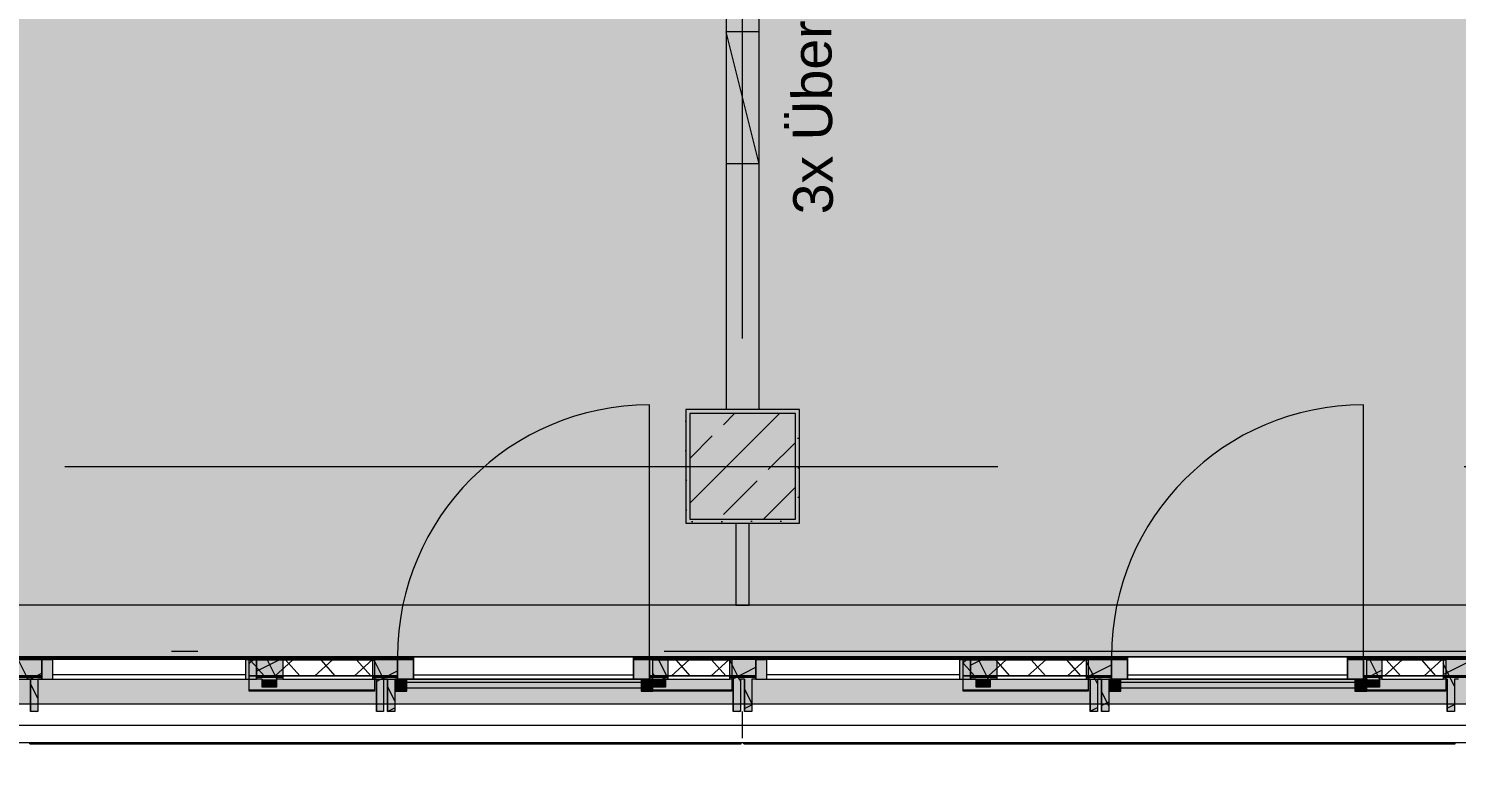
# Model space of a CAD drawing. Header units: metres. Extents: x 101 to 346, y 66 to 213.
# Drawn here: x 135.46 to 140.86, y 84.45 to 87.28 of the extents above; entities that cross this region are included whole.
import ezdxf

# ---------------------------------------------------------------- set-up
doc = ezdxf.new("R2010")
doc.units = ezdxf.units.M
doc.header["$MEASUREMENT"] = 0
for name, pattern in [('Strichlinie_ eng', [0.0023, 0.0015, -0.0008]), ('Strichpunktlinie', [0.006703, 0.003528, -0.001764, 0, -0.001411]), ('Wipeout_Contour', [1, 0, -1])]:
    doc.linetypes.add(name, pattern=pattern)
for name, color, linetype in [('00  Raster', 7, 'Continuous'), ('10  Fassade', 7, 'Continuous'), ('10  Fassade_Deckschraffur', 7, 'Continuous'), ('10  Fassade_Schnittschraffur', 7, 'Continuous'), ('10  Stützen', 7, 'Continuous'), ('10  Stützen_Schnittschraffur', 7, 'Continuous'), ('10  Wand Massiv_Deckschraffur', 7, 'Continuous'), ('10  Wand Massiv_Fenster', 7, 'Continuous'), ('20  Absturzsicherung', 7, 'Continuous'), ('20 Wand Leichtbau MIETERAUSBAU_Fenster', 7, 'Continuous'), ('Neubau_20  Boden Aufbauten', 7, 'Continuous'), ('Neubau_20  Boden Aufbauten_Deckschraffur', 7, 'Continuous'), ('Neubau_20  Wand Leichtbau', 7, 'Continuous'), ('Neubau_20  Wand Leichtbau_Schnittschraffur', 7, 'Continuous'), ('Neubau_20 Wand Leichtbau MIETERAUSBAU', 7, 'Continuous'), ('Neubau_20 Wand Leichtbau MIETERAUSBAU_Fenster', 7, 'Continuous'), ('Neubau_20 Wand Leichtbau MIETERAUSBAU_Schnittschraffur', 7, 'Continuous')]:
    doc.layers.add(name, color=color, linetype=linetype)
doc.styles.add('ERSTELLTER_STIL_1', font='')
doc.styles.get('ERSTELLTER_STIL_1').set_extended_font_data('Arial')
pattern_1 = [(41.86749, (13.479, 22.35165), (-0.06674101, 0.074469036), []), (131.86749, (13.479, 22.35165), (0.074469036, 0.06674101), [])]
pattern_2 = [(26.86749, (13.479, 22.35165), (-0.05423143, 0.10704649), []), (116.86749, (13.479, 22.35165), (0.10704649, 0.05423143), [])]

msp = doc.modelspace()

# ---------------------------------------------------------------- hatches: boundary and pattern name
at = {"layer": '10  Stützen_Schnittschraffur', "linetype": 'Continuous', "lineweight": 0, "true_color": 0xffffff}
h = msp.add_hatch(color=7, dxfattribs=at)
h.paths.add_polyline_path([(137.9404, 85.8419), (137.9404, 85.4119), (138.3704, 85.4119), (138.3704, 85.8419), (138.2179, 85.8419), (138.0929, 85.8419)])
h.paths.add_polyline_path([(137.9554, 85.4269), (137.9554, 85.8269), (138.3554, 85.8269), (138.3554, 85.4269)], flags=0)
at = {"layer": '10  Stützen_Schnittschraffur', "linetype": 'Continuous', "lineweight": 13, "true_color": 0x000100}
h = msp.add_hatch(dxfattribs=at)
h.set_pattern_fill('Gips_0008', color=98, style=0, pattern_type=2)
h.set_pattern_definition([(26.86749, (13.479, 22.351647), (-0.022596431, 0.044602705), [0, -0.05])])
h.paths.add_polyline_path([(137.9404, 85.8419), (137.9404, 85.4119), (138.3704, 85.4119), (138.3704, 85.8419), (138.2179, 85.8419), (138.0929, 85.8419)])
h.paths.add_polyline_path([(137.9554, 85.4269), (137.9554, 85.8269), (138.3554, 85.8269), (138.3554, 85.4269)], flags=0)
at = {"layer": '10  Stützen_Schnittschraffur', "linetype": 'Continuous', "lineweight": 0, "true_color": 0xffffff}
msp.add_hatch(color=7, dxfattribs=at).paths.add_polyline_path([(137.9554, 85.4269), (138.3554, 85.4269), (138.3554, 85.8269), (137.9554, 85.8269)])
at = {"layer": '10  Stützen_Schnittschraffur', "linetype": 'Continuous', "lineweight": 13, "true_color": 0x000100}
h = msp.add_hatch(dxfattribs=at)
h.set_pattern_fill('Beton__Stahlbeton_0008', color=98, style=0, pattern_type=2)
h.set_pattern_definition([(225, (137.95537, 85.8269), (-0.16971, 0.16971), []), (225, (137.87052, 85.91174), (-0.169706, 0.169706), [0.18, -0.06])])
h.paths.add_polyline_path([(137.9554, 85.4269), (138.3554, 85.4269), (138.3554, 85.8269), (137.9554, 85.8269)])
at = {"layer": 'Neubau_20  Boden Aufbauten_Deckschraffur', "linetype": 'Continuous', "lineweight": 18, "true_color": 0xada092}
msp.add_hatch(color=253, dxfattribs=at).paths.add_polyline_path([(121.9704, 90.8919), (121.9704, 90.7919), (128.1054, 90.7919), (128.1054, 90.7669), (131.3429, 90.7669), (131.3429, 90.7919), (131.4679, 90.7919), (131.4679, 85.4119), (131.4304, 85.4119), (131.4304, 85.1018), (131.4679, 85.1018), (131.5641, 85.1018), (148.1904, 85.1018), (148.1904, 87.6069), (147.5904, 87.6069), (147.5904, 90.8769), (154.2379, 90.8769), (154.2379, 90.8919)])
at = {"layer": 'Neubau_20  Boden Aufbauten_Deckschraffur', "linetype": 'Continuous', "lineweight": 18}
h = msp.add_hatch(dxfattribs=at)
h.set_pattern_fill('Mörtel_0008', color=8, style=0, pattern_type=2)
h.set_pattern_definition([(26.86749, (13.58792, 22.68427), (-0.07117876, 0.14049852), [0, -0.105, 0, -0.1575]), (91.86749, (13.92054, 22.57534), (0.15741635, 0.00513262), [0, -0.077, 0, -0.133])])
h.paths.add_polyline_path([(121.9704, 90.8919), (121.9704, 90.7919), (128.1054, 90.7919), (128.1054, 90.7669), (131.3429, 90.7669), (131.3429, 90.7919), (131.4679, 90.7919), (131.4679, 85.4119), (131.4304, 85.4119), (131.4304, 85.1018), (131.4679, 85.1018), (131.5641, 85.1018), (148.1904, 85.1018), (148.1904, 87.6069), (147.5904, 87.6069), (147.5904, 90.8769), (154.2379, 90.8769), (154.2379, 90.8919)])
at = {"layer": 'Neubau_20 Wand Leichtbau MIETERAUSBAU_Schnittschraffur', "linetype": 'Continuous', "lineweight": 18}
msp.add_hatch(color=9, dxfattribs=at).paths.add_polyline_path([(138.0929, 90.7669), (138.0929, 85.8419), (138.2179, 85.8419), (138.2179, 90.7669)])

# ---------------------------------------------------------------- linework, layer by layer
at = {"layer": '00  Raster', "color": 7, "linetype": 'Strichpunktlinie', "lineweight": 13, "ltscale": 1000}
msp.add_line((101.5775, 85.6269), (159.1776, 85.6269), dxfattribs=at)
at = {"layer": '10  Stützen', "color": 7, "linetype": 'Continuous', "lineweight": 13, "ltscale": 1000, "flags": 128}
msp.add_lwpolyline([(138.0929, 85.8419), (137.9404, 85.8419), (137.9404, 85.4119), (138.3704, 85.4119), (138.3704, 85.8419), (138.2179, 85.8419)], dxfattribs=at)
msp.add_lwpolyline([(137.9554, 85.4269), (138.3554, 85.4269), (138.3554, 85.8269), (137.9554, 85.8269)], close=True, dxfattribs=at)
at = {"layer": 'Neubau_20  Boden Aufbauten', "color": 7, "linetype": 'Continuous', "lineweight": 13, "ltscale": 1000, "flags": 128}
msp.add_lwpolyline([(121.9704, 90.8919), (121.9704, 90.7919), (128.1054, 90.7919), (128.1054, 90.7669), (131.3429, 90.7669), (131.3429, 90.7919), (131.4679, 90.7919), (131.4679, 85.4119), (131.4304, 85.4119), (131.4304, 85.1018), (131.4679, 85.1018), (131.5641, 85.1018), (148.1904, 85.1018), (148.1904, 87.6069), (147.5904, 87.6069), (147.5904, 90.8769), (154.2379, 90.8769), (154.2379, 90.8919)], dxfattribs=at)
at = {"layer": 'Neubau_20 Wand Leichtbau MIETERAUSBAU', "color": 7, "linetype": 'Continuous', "lineweight": 18, "ltscale": 1000, "flags": 128}
for points in [[(138.2179, 85.8419), (138.2179, 90.8919)], [(138.0929, 90.7669), (138.0929, 85.8419)]]:
    msp.add_lwpolyline(points, dxfattribs=at)
at = {"layer": 'Neubau_20 Wand Leichtbau MIETERAUSBAU', "color": 7, "linetype": 'Continuous', "lineweight": 13, "ltscale": 1000, "flags": 128}
msp.add_lwpolyline([(138.2179, 85.8419), (138.0929, 85.8419)], dxfattribs=at)
at = {"layer": 'Neubau_20 Wand Leichtbau MIETERAUSBAU_Fenster', "color": 7, "linetype": 'Continuous', "lineweight": 13, "ltscale": 1000}
for p, q in [((138.2179, 86.7713), (138.0929, 87.2713)), ((138.2179, 87.2713), (138.0929, 87.2713)), ((138.2179, 86.7713), (138.0929, 86.7713))]:
    msp.add_line(p, q, dxfattribs=at)

# ---------------------------------------------------------------- texts
at = {"layer": '20 Wand Leichtbau MIETERAUSBAU_Fenster', "color": 7, "linetype": 'Continuous', "lineweight": 13, "insert": (138.4364, 86.5808), "char_height": 0.15, "attachment_point": 4, "rotation": 90.5142, "style": 'ERSTELLTER_STIL_1'}
msp.add_mtext('\\A1;{\\pql;\\fArial|b0|i0|c0|p38;3x Überströmdurchlass LDO-T 0,50/0,30}', dxfattribs=at)

# ---------------------------------------------------------------- wipeouts: each hides what was drawn before it
at = {"color": 254, "linetype": 'Wipeout_Contour', "lineweight": 0, "ltscale": 647.577574}
msp.add_wipeout([(148.1904, 84.8317), (127.4054, 84.8317), (127.4054, 84.8287), (148.1904, 84.8287)], dxfattribs=at).dxf.layer = '10  Fassade_Deckschraffur'
at = {"color": 254, "linetype": 'Wipeout_Contour', "lineweight": 0, "ltscale": 647.123138}
msp.add_wipeout([(148.1904, 84.6469), (127.4054, 84.6469), (127.4054, 84.5809), (148.1904, 84.5809)], dxfattribs=at).dxf.layer = '10  Fassade_Deckschraffur'

# ---------------------------------------------------------------- next in the draw order: linework, layer by layer
at = {"layer": '10  Fassade', "color": 7, "linetype": 'Continuous', "lineweight": 13, "ltscale": 1000, "flags": 128}
msp.add_lwpolyline([(148.1904, 84.5809), (127.4054, 84.5809)], dxfattribs=at)

# ---------------------------------------------------------------- next in the draw order: wipeouts: each hides what was drawn before it
at = {"color": 254, "linetype": 'Wipeout_Contour', "lineweight": 0, "ltscale": 647.942775}
msp.add_wipeout([(148.1904, 85.1018), (127.4054, 85.1018), (127.4054, 84.9063), (148.1904, 84.9063)], dxfattribs=at).dxf.layer = '10  Fassade_Deckschraffur'
at = {"color": 254, "linetype": 'Wipeout_Contour', "lineweight": 0, "ltscale": 647.382991}
msp.add_wipeout([(127.4054, 84.8287), (127.4054, 84.6469), (148.1904, 84.6469), (148.1904, 84.8287)], dxfattribs=at).dxf.layer = '10  Fassade_Deckschraffur'

# ---------------------------------------------------------------- next in the draw order: hatches: boundary and pattern name
at = {"layer": '10  Fassade', "linetype": 'Continuous', "lineweight": 0, "true_color": 0xffffff}
for points in [[(136.7629, 84.7769), (136.7629, 84.7799), (136.2894, 84.7799), (136.2894, 84.7769)], [(138.1154, 84.7769), (138.1154, 84.7799), (137.8164, 84.7799), (137.8164, 84.7769)], [(139.4629, 84.7769), (139.4629, 84.7799), (138.9894, 84.7799), (138.9894, 84.7769)], [(140.8154, 84.7769), (140.8154, 84.7799), (140.5164, 84.7799), (140.5164, 84.7769)]]:
    msp.add_hatch(color=7, dxfattribs=at).paths.add_polyline_path(points)
at = {"layer": 'Neubau_20  Wand Leichtbau_Schnittschraffur', "linetype": 'Continuous', "lineweight": 18}
msp.add_hatch(color=9, dxfattribs=at).paths.add_polyline_path([(138.1304, 85.4119), (138.1304, 85.1019), (138.1804, 85.1019), (138.1804, 85.4119)])

# ---------------------------------------------------------------- next in the draw order: linework, layer by layer
at = {"layer": '10  Fassade', "color": 7, "linetype": 'Continuous', "lineweight": 13, "ltscale": 1000}
for p, q in [((136.3924, 84.7919), (136.3384, 84.7919)), ((137.8644, 84.7919), (137.8164, 84.7919)), ((139.0924, 84.7919), (139.0384, 84.7919)), ((140.5644, 84.7919), (140.5164, 84.7919)), ((135.4904, 84.6994), (135.4629, 84.6994)), ((136.7979, 84.6994), (136.7704, 84.6994)), ((136.8404, 84.6994), (136.8129, 84.6994)), ((138.1479, 84.6994), (138.1204, 84.6994)), ((138.1904, 84.6994), (138.1629, 84.6994)), ((139.4979, 84.6994), (139.4704, 84.6994)), ((139.5404, 84.6994), (139.5129, 84.6994)), ((140.8479, 84.6994), (140.8204, 84.6994))]:
    msp.add_line(p, q, dxfattribs=at)
at = {"layer": '10  Fassade', "color": 7, "linetype": 'Continuous', "lineweight": 13, "ltscale": 1000, "flags": 128}
for points in [[(148.1904, 85.1018), (127.4054, 85.1018)], [(148.1904, 84.6469), (127.4054, 84.6469)]]:
    msp.add_lwpolyline(points, dxfattribs=at)
at = {"layer": '10  Fassade', "color": 7, "linetype": 'Strichlinie_ eng', "lineweight": 13, "ltscale": 1000, "flags": 128}
for points in [[(136.3924, 84.7919), (136.3384, 84.7919)], [(137.8644, 84.7919), (137.8164, 84.7919)], [(139.0924, 84.7919), (139.0384, 84.7919)], [(140.5644, 84.7919), (140.5164, 84.7919)], [(135.4904, 84.6994), (135.4629, 84.6994)], [(136.7979, 84.6994), (136.7704, 84.6994)], [(136.8404, 84.6994), (136.8129, 84.6994)], [(138.1479, 84.6994), (138.1204, 84.6994)], [(138.1904, 84.6994), (138.1629, 84.6994)], [(139.4979, 84.6994), (139.4704, 84.6994)], [(139.5404, 84.6994), (139.5129, 84.6994)], [(140.8479, 84.6994), (140.8204, 84.6994)]]:
    msp.add_lwpolyline(points, dxfattribs=at)
at = {"layer": '10  Fassade', "color": 7, "linetype": 'Continuous', "lineweight": 13, "ltscale": 1000, "flags": 128}
for points in [[(136.7629, 84.7769), (136.2894, 84.7769), (136.2894, 84.7799), (136.7629, 84.7799)], [(138.1154, 84.7769), (137.8164, 84.7769), (137.8164, 84.7799), (138.1154, 84.7799)], [(139.4629, 84.7769), (138.9894, 84.7769), (138.9894, 84.7799), (139.4629, 84.7799)], [(140.8154, 84.7769), (140.5164, 84.7769), (140.5164, 84.7799), (140.8154, 84.7799)]]:
    msp.add_lwpolyline(points, close=True, dxfattribs=at)
at = {"layer": '10  Wand Massiv_Fenster', "color": 7, "linetype": 'Continuous', "lineweight": 18, "ltscale": 1000}
for p, q in [((148.1904, 85.1019), (127.4054, 85.1019)), ((148.1904, 84.7269), (127.4054, 84.7269))]:
    msp.add_line(p, q, dxfattribs=at)
at = {"layer": 'Neubau_20  Wand Leichtbau', "color": 7, "linetype": 'Continuous', "lineweight": 18, "ltscale": 1000, "flags": 128}
for points in [[(138.1304, 85.4119), (138.1304, 85.1019)], [(138.1804, 85.1019), (138.1804, 85.4119)]]:
    msp.add_lwpolyline(points, dxfattribs=at)
at = {"layer": 'Neubau_20  Wand Leichtbau', "color": 7, "linetype": 'Continuous', "lineweight": 13, "ltscale": 1000, "flags": 128}
msp.add_lwpolyline([(138.1304, 85.1019), (138.1804, 85.1019)], dxfattribs=at)

# ---------------------------------------------------------------- next in the draw order: wipeouts: each hides what was drawn before it
at = {"color": 254, "linetype": 'Wipeout_Contour', "lineweight": 0, "ltscale": 647.651333}
msp.add_wipeout([(148.1904, 84.8959), (127.4054, 84.8959), (127.4054, 84.8349), (148.1904, 84.8349)], dxfattribs=at).dxf.layer = '10  Fassade_Deckschraffur'
at = {"color": 254, "linetype": 'Wipeout_Contour', "lineweight": 0, "ltscale": 643.358496}
msp.add_wipeout([(138.1501, 84.5809), (135.4601, 84.5809), (135.4601, 84.5769), (138.1501, 84.5769)], dxfattribs=at).dxf.layer = '10  Fassade_Deckschraffur'

# ---------------------------------------------------------------- next in the draw order: linework, layer by layer
at = {"layer": '10  Fassade', "color": 7, "linetype": 'Continuous', "lineweight": 13, "ltscale": 1000}
for p, q in [((135.4629, 84.8219), (135.4479, 84.8219)), ((135.4629, 84.8219), (135.4629, 84.6994)), ((136.7979, 84.8219), (136.7979, 84.6994)), ((136.8129, 84.8219), (136.8129, 84.6994)), ((138.1629, 84.8219), (138.1479, 84.8219)), ((138.1479, 84.8219), (138.1479, 84.6994)), ((138.1629, 84.8219), (138.1629, 84.6994)), ((139.4979, 84.8219), (139.4979, 84.6994)), ((139.5129, 84.8219), (139.5129, 84.6994)), ((140.8629, 84.8219), (140.8479, 84.8219)), ((140.8479, 84.8219), (140.8479, 84.6994))]:
    msp.add_line(p, q, dxfattribs=at)
at = {"layer": '10  Fassade', "color": 7, "linetype": 'Continuous', "lineweight": 13, "ltscale": 1000, "flags": 128}
for points in [[(148.1904, 84.8349), (127.4054, 84.8349)], [(148.1904, 84.8317), (127.4054, 84.8317)], [(148.1904, 84.8287), (127.4054, 84.8287)], [(136.8129, 84.8219), (136.8054, 84.8219), (136.7979, 84.8219)], [(139.5129, 84.8219), (139.5054, 84.8219), (139.4979, 84.8219)]]:
    msp.add_lwpolyline(points, dxfattribs=at)
at = {"layer": '10  Fassade', "color": 7, "linetype": 'Strichlinie_ eng', "lineweight": 13, "ltscale": 1000, "flags": 128}
for points in [[(127.4054, 84.8219), (128.2674, 84.8219), (128.7054, 84.8219), (129.7379, 84.8219), (130.0554, 84.8219), (130.9674, 84.8219), (131.4054, 84.8219), (132.4379, 84.8219), (132.7554, 84.8219), (133.6674, 84.8219), (134.1054, 84.8219), (135.1379, 84.8219), (135.4554, 84.8219), (136.3674, 84.8219), (136.8054, 84.8219), (137.8379, 84.8219), (138.1554, 84.8219), (139.0674, 84.8219), (139.5054, 84.8219), (140.5379, 84.8219), (140.8554, 84.8219), (141.7674, 84.8219), (142.2054, 84.8219), (143.2379, 84.8219), (143.5554, 84.8219), (144.4674, 84.8219), (144.9054, 84.8219), (145.9379, 84.8219), (146.2554, 84.8219), (147.1674, 84.8219), (147.6054, 84.8219), (148.1904, 84.8219)], [(135.4629, 84.6994), (135.4629, 84.8219)], [(135.4904, 84.8219), (135.4904, 84.6994)], [(136.3384, 84.7919), (136.3384, 84.8219)], [(136.3924, 84.8219), (136.3924, 84.7919)], [(136.7704, 84.6994), (136.7704, 84.8219)], [(136.7979, 84.8219), (136.7979, 84.6994)], [(136.8129, 84.6994), (136.8129, 84.8219)], [(136.8404, 84.8219), (136.8404, 84.6994)], [(137.8164, 84.7919), (137.8164, 84.8219)], [(137.8644, 84.8219), (137.8644, 84.7919)], [(138.1204, 84.6994), (138.1204, 84.8219)], [(138.1479, 84.8219), (138.1479, 84.6994)], [(138.1629, 84.6994), (138.1629, 84.8219)], [(138.1904, 84.8219), (138.1904, 84.6994)], [(139.0384, 84.7919), (139.0384, 84.8219)], [(139.0924, 84.8219), (139.0924, 84.7919)], [(139.4704, 84.6994), (139.4704, 84.8219)], [(139.4979, 84.8219), (139.4979, 84.6994)], [(139.5129, 84.6994), (139.5129, 84.8219)], [(139.5404, 84.8219), (139.5404, 84.6994)], [(140.5164, 84.7919), (140.5164, 84.8219)], [(140.5644, 84.8219), (140.5644, 84.7919)], [(140.8204, 84.6994), (140.8204, 84.8219)], [(140.8479, 84.8219), (140.8479, 84.6994)]]:
    msp.add_lwpolyline(points, dxfattribs=at)
at = {"layer": '10  Fassade', "color": 7, "linetype": 'Continuous', "lineweight": 18, "ltscale": 1000, "flags": 128}
msp.add_lwpolyline([(135.4601, 84.5769), (135.4601, 84.5809)], dxfattribs=at)

# ---------------------------------------------------------------- next in the draw order: wipeouts: each hides what was drawn before it
at = {"color": 254, "linetype": 'Wipeout_Contour', "lineweight": 0, "ltscale": 647.720894}
msp.add_wipeout([(127.4054, 84.8959), (148.1904, 84.8959), (148.1904, 84.9009), (127.4054, 84.9009)], dxfattribs=at).dxf.layer = '10  Fassade_Deckschraffur'
at = {"color": 254, "linetype": 'Wipeout_Contour', "lineweight": 0, "ltscale": 652.569245}
msp.add_wipeout([(140.8501, 84.5809), (138.1601, 84.5809), (138.1601, 84.5769), (140.8501, 84.5769)], dxfattribs=at).dxf.layer = '10  Fassade_Deckschraffur'

# ---------------------------------------------------------------- next in the draw order: linework, layer by layer
at = {"layer": '10  Fassade', "color": 7, "linetype": 'Continuous', "lineweight": 18, "ltscale": 1000, "flags": 128}
for points in [[(135.4601, 84.5809), (138.1501, 84.5809)], [(135.4601, 84.5769), (138.1501, 84.5769)], [(138.1501, 84.5769), (138.1501, 84.5809)], [(138.1601, 84.5809), (140.8501, 84.5809)], [(138.1601, 84.5769), (138.1601, 84.5809)], [(138.1601, 84.5769), (140.8501, 84.5769)], [(140.8501, 84.5769), (140.8501, 84.5809)]]:
    msp.add_lwpolyline(points, dxfattribs=at)

# ---------------------------------------------------------------- next in the draw order: wipeouts: each hides what was drawn before it
at = {"color": 254, "linetype": 'Wipeout_Contour', "lineweight": 0, "ltscale": 647.731856}
msp.add_wipeout([(127.4054, 84.9063), (127.4054, 84.9009), (148.1904, 84.9009), (148.1904, 84.9063)], dxfattribs=at).dxf.layer = '10  Fassade_Deckschraffur'

# ---------------------------------------------------------------- next in the draw order: hatches: boundary and pattern name
at = {"layer": '10  Wand Massiv_Deckschraffur', "linetype": 'Continuous', "lineweight": 0, "true_color": 0xffffff}
msp.add_hatch(color=7, dxfattribs=at).paths.add_polyline_path([(127.4054, 84.7269), (148.1904, 84.7269), (148.1904, 84.9269), (148.1904, 85.1019), (127.4054, 85.1019), (127.4054, 84.9269)])

# ---------------------------------------------------------------- next in the draw order: linework, layer by layer
at = {"layer": '00  Raster', "color": 5, "linetype": 'Strichpunktlinie', "lineweight": 13, "ltscale": 1000}
msp.add_line((138.1554, 79.3072), (138.1554, 102.9769), dxfattribs=at)
at = {"layer": '10  Fassade', "color": 7, "linetype": 'Strichpunktlinie', "lineweight": 13, "ltscale": 1000}
msp.add_line((148.1904, 84.9269), (127.4054, 84.9269), dxfattribs=at)
at = {"layer": '10  Fassade', "color": 7, "linetype": 'Continuous', "lineweight": 13, "ltscale": 1000, "flags": 128}
for points in [[(148.1904, 84.9063), (127.4054, 84.9063)], [(148.1904, 84.9009), (127.4054, 84.9009)], [(148.1904, 84.8959), (127.4054, 84.8959)]]:
    msp.add_lwpolyline(points, dxfattribs=at)
at = {"layer": '10  Fassade', "color": 7, "linetype": 'Strichlinie_ eng', "lineweight": 13, "ltscale": 1000, "flags": 128}
msp.add_lwpolyline([(127.4054, 84.8969), (128.2674, 84.8969), (128.7054, 84.8969), (129.7379, 84.8969), (130.0554, 84.8969), (130.9674, 84.8969), (131.4054, 84.8969), (132.4379, 84.8969), (132.7554, 84.8969), (133.6674, 84.8969), (134.1054, 84.8969), (135.1379, 84.8969), (135.4554, 84.8969), (136.3674, 84.8969), (136.8054, 84.8969), (137.8379, 84.8969), (138.1554, 84.8969), (139.0674, 84.8969), (139.5054, 84.8969), (140.5379, 84.8969), (140.8554, 84.8969), (141.7674, 84.8969), (142.2054, 84.8969), (143.2379, 84.8969), (143.5554, 84.8969), (144.4674, 84.8969), (144.9054, 84.8969), (145.9379, 84.8969), (146.2554, 84.8969), (147.1674, 84.8969), (147.6054, 84.8969), (148.1904, 84.8969)], dxfattribs=at)

# ---------------------------------------------------------------- next in the draw order: wipeouts: each hides what was drawn before it
at = {"color": 254, "linetype": 'Wipeout_Contour', "lineweight": 0, "ltscale": 640.913281}
msp.add_wipeout([(136.3174, 84.8969), (135.5054, 84.8969), (135.5054, 84.8219), (136.3174, 84.8219)], dxfattribs=at).dxf.layer = '10  Fassade_Deckschraffur'
at = {"color": 254, "linetype": 'Wipeout_Contour', "lineweight": 0, "ltscale": 643.205958}
msp.add_wipeout([(136.7554, 84.8969), (136.4174, 84.8969), (136.4174, 84.8219), (136.7554, 84.8219)], dxfattribs=at).dxf.layer = '10  Fassade_Deckschraffur'
at = {"color": 254, "linetype": 'Wipeout_Contour', "lineweight": 0, "ltscale": 645.72278}
msp.add_wipeout([(137.8034, 84.8969), (136.8504, 84.8969), (136.8504, 84.8219), (137.8034, 84.8219)], dxfattribs=at).dxf.layer = '10  Fassade_Deckschraffur'
at = {"color": 254, "linetype": 'Wipeout_Contour', "lineweight": 0, "ltscale": 647.978153}
msp.add_wipeout([(138.1054, 84.8969), (137.8724, 84.8969), (137.8724, 84.8219), (138.1054, 84.8219)], dxfattribs=at).dxf.layer = '10  Fassade_Deckschraffur'
at = {"color": 254, "linetype": 'Wipeout_Contour', "lineweight": 0, "ltscale": 650.099395}
msp.add_wipeout([(139.0174, 84.8969), (138.2054, 84.8969), (138.2054, 84.8219), (139.0174, 84.8219)], dxfattribs=at).dxf.layer = '10  Fassade_Deckschraffur'
at = {"color": 254, "linetype": 'Wipeout_Contour', "lineweight": 0, "ltscale": 652.404488}
msp.add_wipeout([(139.4554, 84.8969), (139.1174, 84.8969), (139.1174, 84.8219), (139.4554, 84.8219)], dxfattribs=at).dxf.layer = '10  Fassade_Deckschraffur'
at = {"color": 254, "linetype": 'Wipeout_Contour', "lineweight": 0, "ltscale": 654.934802}
msp.add_wipeout([(140.5034, 84.8969), (139.5504, 84.8969), (139.5504, 84.8219), (140.5034, 84.8219)], dxfattribs=at).dxf.layer = '10  Fassade_Deckschraffur'
at = {"color": 254, "linetype": 'Wipeout_Contour', "lineweight": 0, "ltscale": 657.202079}
msp.add_wipeout([(140.8054, 84.8969), (140.5724, 84.8969), (140.5724, 84.8219), (140.8054, 84.8219)], dxfattribs=at).dxf.layer = '10  Fassade_Deckschraffur'

# ---------------------------------------------------------------- next in the draw order: hatches: boundary and pattern name
at = {"layer": '10  Fassade', "linetype": 'Continuous', "lineweight": 0, "true_color": 0xffffff}
for points in [[(136.7629, 84.8949), (136.7629, 84.8969), (136.2894, 84.8969), (136.2894, 84.8949)], [(138.1154, 84.8949), (138.1154, 84.8969), (137.8164, 84.8969), (137.8164, 84.8949)], [(140.8154, 84.8949), (140.8154, 84.8969), (140.5164, 84.8969), (140.5164, 84.8949)]]:
    msp.add_hatch(color=7, dxfattribs=at).paths.add_polyline_path(points)
at = {"layer": '10  Fassade', "linetype": 'Continuous', "lineweight": 13, "true_color": 0x000100}
h = msp.add_hatch(dxfattribs=at)
h.set_pattern_fill('Dämmung__hart_2_0008', color=98, style=0, pattern_type=2)
h.set_pattern_definition(pattern_1)
h.paths.add_polyline_path([(136.7629, 84.8349), (136.7629, 84.8949), (136.2894, 84.8949), (136.2894, 84.8349)])
h = msp.add_hatch(dxfattribs=at)
h.set_pattern_fill('Dämmung__hart_2_0008', color=98, style=0, pattern_type=2)
h.set_pattern_definition(pattern_1)
h.paths.add_polyline_path([(138.1154, 84.8349), (138.1154, 84.8949), (137.8164, 84.8949), (137.8164, 84.8349)])
h = msp.add_hatch(dxfattribs=at)
h.set_pattern_fill('Dämmung__hart_2_0008', color=98, style=0, pattern_type=2)
h.set_pattern_definition(pattern_1)
h.paths.add_polyline_path([(140.8154, 84.8349), (140.8154, 84.8949), (140.5164, 84.8949), (140.5164, 84.8349)])
at = {"layer": '10  Fassade_Schnittschraffur', "linetype": 'Continuous', "lineweight": 0, "true_color": 0xffffff}
for points in [[(135.4054, 84.8219), (135.4204, 84.8219), (135.4479, 84.8219), (135.4629, 84.8219), (135.4904, 84.8219), (135.5054, 84.8219), (135.5054, 84.8969), (135.4054, 84.8969)], [(135.5054, 84.8969), (135.5054, 84.8219), (135.5056, 84.8969)], [(136.3172, 84.8969), (136.3172, 84.8219), (136.3174, 84.8969)], [(136.3174, 84.8219), (136.3384, 84.8219), (136.3924, 84.8219), (136.4174, 84.8219), (136.4174, 84.8969), (136.3174, 84.8969)], [(136.7979, 84.8219), (136.8054, 84.8219), (136.8129, 84.8219), (136.8404, 84.8219), (136.8504, 84.8219), (136.8504, 84.8969), (136.7554, 84.8969), (136.7554, 84.8219)], [(136.8504, 84.8969), (136.8504, 84.8219), (136.8506, 84.8969)], [(137.8032, 84.8969), (137.8032, 84.8219), (137.8034, 84.8969)], [(137.8034, 84.8219), (137.8164, 84.8219), (137.8644, 84.8219), (137.8724, 84.8219), (137.8724, 84.8969), (137.8034, 84.8969)], [(138.1054, 84.8219), (138.1204, 84.8219), (138.1479, 84.8219), (138.1629, 84.8219), (138.1904, 84.8219), (138.2054, 84.8219), (138.2054, 84.8969), (138.1054, 84.8969)], [(138.2054, 84.8969), (138.2054, 84.8219), (138.2056, 84.8969)], [(139.0172, 84.8969), (139.0172, 84.8219), (139.0174, 84.8969)], [(139.0174, 84.8219), (139.0384, 84.8219), (139.0924, 84.8219), (139.1174, 84.8219), (139.1174, 84.8969), (139.0174, 84.8969)], [(139.4979, 84.8219), (139.5054, 84.8219), (139.5129, 84.8219), (139.5404, 84.8219), (139.5504, 84.8219), (139.5504, 84.8969), (139.4554, 84.8969), (139.4554, 84.8219)], [(139.5504, 84.8969), (139.5504, 84.8219), (139.5506, 84.8969)], [(140.5032, 84.8969), (140.5032, 84.8219), (140.5034, 84.8969)], [(140.5034, 84.8219), (140.5164, 84.8219), (140.5644, 84.8219), (140.5724, 84.8219), (140.5724, 84.8969), (140.5034, 84.8969)], [(140.8054, 84.8219), (140.8204, 84.8219), (140.8479, 84.8219), (140.8629, 84.8219), (140.8904, 84.8219), (140.9054, 84.8219), (140.9054, 84.8969), (140.8054, 84.8969)], [(135.4904, 84.6994), (135.4904, 84.8219), (135.4629, 84.8219), (135.4629, 84.6994)], [(136.3384, 84.7919), (136.3924, 84.7919), (136.3924, 84.8219), (136.3384, 84.8219)], [(136.7704, 84.8219), (136.7704, 84.6994), (136.7979, 84.6994), (136.7979, 84.8219)], [(136.8404, 84.6994), (136.8404, 84.8219), (136.8129, 84.8219), (136.8129, 84.6994)], [(137.8164, 84.8219), (137.8164, 84.7919), (137.8644, 84.7919), (137.8644, 84.8219)], [(138.1204, 84.6994), (138.1479, 84.6994), (138.1479, 84.8219), (138.1204, 84.8219)], [(138.1904, 84.6994), (138.1904, 84.8219), (138.1629, 84.8219), (138.1629, 84.6994)], [(139.0384, 84.7919), (139.0924, 84.7919), (139.0924, 84.8219), (139.0384, 84.8219)], [(139.4704, 84.8219), (139.4704, 84.6994), (139.4979, 84.6994), (139.4979, 84.8219)], [(139.5404, 84.6994), (139.5404, 84.8219), (139.5129, 84.8219), (139.5129, 84.6994)], [(140.5164, 84.8219), (140.5164, 84.7919), (140.5644, 84.7919), (140.5644, 84.8219)], [(140.8204, 84.6994), (140.8479, 84.6994), (140.8479, 84.8219), (140.8204, 84.8219)]]:
    msp.add_hatch(color=7, dxfattribs=at).paths.add_polyline_path(points)
at = {"layer": '10  Fassade_Schnittschraffur', "linetype": 'Continuous', "lineweight": 13, "true_color": 0x000100}
h = msp.add_hatch(dxfattribs=at)
h.set_pattern_fill('Dämmung__hart_1_0008', color=98, style=0, pattern_type=2)
h.set_pattern_definition(pattern_2)
h.paths.add_polyline_path([(135.4054, 84.8219), (135.4204, 84.8219), (135.4479, 84.8219), (135.4629, 84.8219), (135.4904, 84.8219), (135.5054, 84.8219), (135.5054, 84.8969), (135.4054, 84.8969)])
h = msp.add_hatch(dxfattribs=at)
h.set_pattern_fill('Dämmung__hart_1_0008', color=98, style=0, pattern_type=2)
h.set_pattern_definition(pattern_2)
h.paths.add_polyline_path([(136.3174, 84.8219), (136.3384, 84.8219), (136.3924, 84.8219), (136.4174, 84.8219), (136.4174, 84.8969), (136.3174, 84.8969)])
h = msp.add_hatch(dxfattribs=at)
h.set_pattern_fill('Dämmung__hart_1_0008', color=98, style=0, pattern_type=2)
h.set_pattern_definition(pattern_2)
h.paths.add_polyline_path([(136.7979, 84.8219), (136.8054, 84.8219), (136.8129, 84.8219), (136.8404, 84.8219), (136.8504, 84.8219), (136.8504, 84.8969), (136.7554, 84.8969), (136.7554, 84.8219)])
h = msp.add_hatch(dxfattribs=at)
h.set_pattern_fill('Dämmung__hart_1_0008', color=98, style=0, pattern_type=2)
h.set_pattern_definition(pattern_2)
h.paths.add_polyline_path([(137.8034, 84.8219), (137.8164, 84.8219), (137.8644, 84.8219), (137.8724, 84.8219), (137.8724, 84.8969), (137.8034, 84.8969)])
h = msp.add_hatch(dxfattribs=at)
h.set_pattern_fill('Dämmung__hart_1_0008', color=98, style=0, pattern_type=2)
h.set_pattern_definition(pattern_2)
h.paths.add_polyline_path([(138.1054, 84.8219), (138.1204, 84.8219), (138.1479, 84.8219), (138.1629, 84.8219), (138.1904, 84.8219), (138.2054, 84.8219), (138.2054, 84.8969), (138.1054, 84.8969)])
h = msp.add_hatch(dxfattribs=at)
h.set_pattern_fill('Dämmung__hart_1_0008', color=98, style=0, pattern_type=2)
h.set_pattern_definition(pattern_2)
h.paths.add_polyline_path([(139.0174, 84.8219), (139.0384, 84.8219), (139.0924, 84.8219), (139.1174, 84.8219), (139.1174, 84.8969), (139.0174, 84.8969)])
h = msp.add_hatch(dxfattribs=at)
h.set_pattern_fill('Dämmung__hart_1_0008', color=98, style=0, pattern_type=2)
h.set_pattern_definition(pattern_2)
h.paths.add_polyline_path([(139.4979, 84.8219), (139.5054, 84.8219), (139.5129, 84.8219), (139.5404, 84.8219), (139.5504, 84.8219), (139.5504, 84.8969), (139.4554, 84.8969), (139.4554, 84.8219)])
h = msp.add_hatch(dxfattribs=at)
h.set_pattern_fill('Dämmung__hart_1_0008', color=98, style=0, pattern_type=2)
h.set_pattern_definition(pattern_2)
h.paths.add_polyline_path([(140.5034, 84.8219), (140.5164, 84.8219), (140.5644, 84.8219), (140.5724, 84.8219), (140.5724, 84.8969), (140.5034, 84.8969)])
h = msp.add_hatch(dxfattribs=at)
h.set_pattern_fill('Dämmung__hart_1_0008', color=98, style=0, pattern_type=2)
h.set_pattern_definition(pattern_2)
h.paths.add_polyline_path([(140.8054, 84.8219), (140.8204, 84.8219), (140.8479, 84.8219), (140.8629, 84.8219), (140.8904, 84.8219), (140.9054, 84.8219), (140.9054, 84.8969), (140.8054, 84.8969)])
h = msp.add_hatch(dxfattribs=at)
h.set_pattern_fill('Dämmung__hart_1_0008', color=98, style=0, pattern_type=2)
h.set_pattern_definition(pattern_2)
h.paths.add_polyline_path([(135.4904, 84.6994), (135.4904, 84.8219), (135.4629, 84.8219), (135.4629, 84.6994)])
h = msp.add_hatch(dxfattribs=at)
h.set_pattern_fill('Dämmung__hart_1_0008', color=98, style=0, pattern_type=2)
h.set_pattern_definition(pattern_2)
h.paths.add_polyline_path([(136.3384, 84.7919), (136.3924, 84.7919), (136.3924, 84.8219), (136.3384, 84.8219)])
h = msp.add_hatch(dxfattribs=at)
h.set_pattern_fill('Dämmung__hart_1_0008', color=98, style=0, pattern_type=2)
h.set_pattern_definition(pattern_2)
h.paths.add_polyline_path([(136.7704, 84.8219), (136.7704, 84.6994), (136.7979, 84.6994), (136.7979, 84.8219)])
h = msp.add_hatch(dxfattribs=at)
h.set_pattern_fill('Dämmung__hart_1_0008', color=98, style=0, pattern_type=2)
h.set_pattern_definition(pattern_2)
h.paths.add_polyline_path([(136.8404, 84.6994), (136.8404, 84.8219), (136.8129, 84.8219), (136.8129, 84.6994)])
h = msp.add_hatch(dxfattribs=at)
h.set_pattern_fill('Dämmung__hart_1_0008', color=98, style=0, pattern_type=2)
h.set_pattern_definition(pattern_2)
h.paths.add_polyline_path([(137.8164, 84.8219), (137.8164, 84.7919), (137.8644, 84.7919), (137.8644, 84.8219)])
h = msp.add_hatch(dxfattribs=at)
h.set_pattern_fill('Dämmung__hart_1_0008', color=98, style=0, pattern_type=2)
h.set_pattern_definition(pattern_2)
h.paths.add_polyline_path([(138.1204, 84.6994), (138.1479, 84.6994), (138.1479, 84.8219), (138.1204, 84.8219)])
h = msp.add_hatch(dxfattribs=at)
h.set_pattern_fill('Dämmung__hart_1_0008', color=98, style=0, pattern_type=2)
h.set_pattern_definition(pattern_2)
h.paths.add_polyline_path([(138.1904, 84.6994), (138.1904, 84.8219), (138.1629, 84.8219), (138.1629, 84.6994)])
h = msp.add_hatch(dxfattribs=at)
h.set_pattern_fill('Dämmung__hart_1_0008', color=98, style=0, pattern_type=2)
h.set_pattern_definition(pattern_2)
h.paths.add_polyline_path([(139.0384, 84.7919), (139.0924, 84.7919), (139.0924, 84.8219), (139.0384, 84.8219)])
h = msp.add_hatch(dxfattribs=at)
h.set_pattern_fill('Dämmung__hart_1_0008', color=98, style=0, pattern_type=2)
h.set_pattern_definition(pattern_2)
h.paths.add_polyline_path([(139.4704, 84.8219), (139.4704, 84.6994), (139.4979, 84.6994), (139.4979, 84.8219)])
h = msp.add_hatch(dxfattribs=at)
h.set_pattern_fill('Dämmung__hart_1_0008', color=98, style=0, pattern_type=2)
h.set_pattern_definition(pattern_2)
h.paths.add_polyline_path([(139.5404, 84.6994), (139.5404, 84.8219), (139.5129, 84.8219), (139.5129, 84.6994)])
h = msp.add_hatch(dxfattribs=at)
h.set_pattern_fill('Dämmung__hart_1_0008', color=98, style=0, pattern_type=2)
h.set_pattern_definition(pattern_2)
h.paths.add_polyline_path([(140.5164, 84.8219), (140.5164, 84.7919), (140.5644, 84.7919), (140.5644, 84.8219)])
h = msp.add_hatch(dxfattribs=at)
h.set_pattern_fill('Dämmung__hart_1_0008', color=98, style=0, pattern_type=2)
h.set_pattern_definition(pattern_2)
h.paths.add_polyline_path([(140.8204, 84.6994), (140.8479, 84.6994), (140.8479, 84.8219), (140.8204, 84.8219)])
at = {"layer": '20  Absturzsicherung', "linetype": 'Continuous', "lineweight": 0, "true_color": 0xffffff}
for points in [[(137.8164, 84.7769), (137.8164, 84.8219), (137.7714, 84.8219), (137.7714, 84.7769)], [(140.5164, 84.7769), (140.5164, 84.8219), (140.4714, 84.8219), (140.4714, 84.7769)]]:
    msp.add_hatch(color=7, dxfattribs=at).paths.add_polyline_path(points)

# ---------------------------------------------------------------- next in the draw order: linework, layer by layer
at = {"layer": '10  Fassade', "color": 7, "linetype": 'Continuous', "lineweight": 13, "ltscale": 1000}
for p, q in [((137.8032, 84.9069), (137.8032, 85.8595)), ((140.5032, 84.9069), (140.5032, 85.8595)), ((135.5054, 84.8969), (135.4054, 84.8969)), ((135.5054, 84.8969), (135.5054, 84.8219)), ((136.3174, 84.8969), (136.3174, 84.8219)), ((136.4174, 84.8969), (136.3174, 84.8969)), ((136.4174, 84.8969), (136.4174, 84.8219)), ((136.7554, 84.8969), (136.7554, 84.8219)), ((136.8504, 84.8969), (136.7554, 84.8969)), ((136.8504, 84.8969), (136.8504, 84.8219)), ((137.8034, 84.8969), (137.8034, 84.8219)), ((137.8724, 84.8969), (137.8034, 84.8969)), ((137.8724, 84.8969), (137.8724, 84.8219)), ((138.2054, 84.8969), (138.1054, 84.8969)), ((138.1054, 84.8969), (138.1054, 84.8219)), ((138.2054, 84.8969), (138.2054, 84.8219)), ((139.1174, 84.8969), (139.0174, 84.8969)), ((139.0174, 84.8969), (139.0174, 84.8219)), ((139.1174, 84.8969), (139.1174, 84.8219)), ((139.5504, 84.8969), (139.4554, 84.8969)), ((139.4554, 84.8969), (139.4554, 84.8219)), ((139.5504, 84.8969), (139.5504, 84.8219)), ((140.5034, 84.8969), (140.5034, 84.8219)), ((140.5724, 84.8969), (140.5034, 84.8969)), ((140.5724, 84.8969), (140.5724, 84.8219)), ((140.9054, 84.8969), (140.8054, 84.8969)), ((140.8054, 84.8969), (140.8054, 84.8219)), ((135.5054, 84.8219), (135.4904, 84.8219)), ((135.4904, 84.8219), (135.4904, 84.6994)), ((136.3384, 84.8219), (136.3174, 84.8219)), ((136.3384, 84.8219), (136.3384, 84.7919)), ((136.3924, 84.8219), (136.3924, 84.7919)), ((136.4174, 84.8219), (136.3924, 84.8219)), ((136.7704, 84.8219), (136.7554, 84.8219)), ((136.7704, 84.8219), (136.7704, 84.6994)), ((136.8504, 84.8219), (136.8404, 84.8219)), ((136.8404, 84.8219), (136.8404, 84.6994)), ((137.8164, 84.8219), (137.8034, 84.8219)), ((137.8164, 84.8219), (137.8164, 84.7919)), ((137.8724, 84.8219), (137.8644, 84.8219)), ((137.8644, 84.8219), (137.8644, 84.7919)), ((138.1204, 84.8219), (138.1054, 84.8219)), ((138.1204, 84.8219), (138.1204, 84.6994)), ((138.2054, 84.8219), (138.1904, 84.8219)), ((138.1904, 84.8219), (138.1904, 84.6994)), ((139.0384, 84.8219), (139.0174, 84.8219)), ((139.0384, 84.8219), (139.0384, 84.7919)), ((139.0924, 84.8219), (139.0924, 84.7919)), ((139.1174, 84.8219), (139.0924, 84.8219)), ((139.4704, 84.8219), (139.4554, 84.8219)), ((139.4704, 84.8219), (139.4704, 84.6994)), ((139.5504, 84.8219), (139.5404, 84.8219)), ((139.5404, 84.8219), (139.5404, 84.6994)), ((140.5164, 84.8219), (140.5034, 84.8219)), ((140.5164, 84.8219), (140.5164, 84.7919)), ((140.5724, 84.8219), (140.5644, 84.8219)), ((140.5644, 84.8219), (140.5644, 84.7919)), ((140.8204, 84.8219), (140.8054, 84.8219)), ((140.8204, 84.8219), (140.8204, 84.6994))]:
    msp.add_line(p, q, dxfattribs=at)
at = {"layer": '10  Fassade', "color": 7, "linetype": 'Continuous', "lineweight": 13, "ltscale": 1000, "flags": 128}
for points in [[(135.5054, 84.8969), (136.3174, 84.8969)], [(136.4174, 84.8969), (136.7554, 84.8969)], [(136.8504, 84.8969), (137.8034, 84.8969)], [(137.8724, 84.8969), (138.1054, 84.8969)], [(138.2054, 84.8969), (139.0174, 84.8969)], [(139.1174, 84.8969), (139.4554, 84.8969)], [(139.5504, 84.8969), (140.5034, 84.8969)], [(140.5724, 84.8969), (140.8054, 84.8969)], [(135.5054, 84.8219), (136.3174, 84.8219)], [(136.4174, 84.8219), (136.7554, 84.8219)], [(136.8504, 84.8219), (137.8034, 84.8219)], [(137.8724, 84.8219), (138.1054, 84.8219)], [(138.2054, 84.8219), (139.0174, 84.8219)], [(139.1174, 84.8219), (139.4554, 84.8219)], [(139.5504, 84.8219), (140.5034, 84.8219)], [(140.5724, 84.8219), (140.8054, 84.8219)]]:
    msp.add_lwpolyline(points, dxfattribs=at)
for points in [[(135.5054, 84.8219), (135.5056, 84.8969)], [(136.7629, 84.8949), (136.2894, 84.8949), (136.2894, 84.8969), (136.7629, 84.8969)], [(136.7629, 84.8349), (136.2894, 84.8349), (136.2894, 84.8949), (136.7629, 84.8949)], [(136.3174, 84.8969), (136.3172, 84.8219)], [(136.8504, 84.8219), (136.8506, 84.8969)], [(137.8034, 84.8969), (137.8032, 84.8219)], [(138.1154, 84.8949), (137.8164, 84.8949), (137.8164, 84.8969), (138.1154, 84.8969)], [(138.1154, 84.8349), (137.8164, 84.8349), (137.8164, 84.8949), (138.1154, 84.8949)], [(138.2054, 84.8219), (138.2056, 84.8969)], [(139.0174, 84.8969), (139.0172, 84.8219)], [(139.5504, 84.8219), (139.5506, 84.8969)], [(140.5034, 84.8969), (140.5032, 84.8219)], [(140.8154, 84.8949), (140.5164, 84.8949), (140.5164, 84.8969), (140.8154, 84.8969)], [(140.8154, 84.8349), (140.5164, 84.8349), (140.5164, 84.8949), (140.8154, 84.8949)], [(136.7629, 84.7799), (136.2894, 84.7799), (136.2894, 84.8349), (136.7629, 84.8349)], [(138.1154, 84.7799), (137.8164, 84.7799), (137.8164, 84.8349), (138.1154, 84.8349)], [(140.8154, 84.7799), (140.5164, 84.7799), (140.5164, 84.8349), (140.8154, 84.8349)]]:
    msp.add_lwpolyline(points, close=True, dxfattribs=at)
at = {"layer": '20  Absturzsicherung', "color": 7, "linetype": 'Continuous', "lineweight": 18, "ltscale": 1000, "flags": 128}
for points in [[(137.8164, 84.7769), (137.8164, 84.8219), (137.7714, 84.8219), (137.7714, 84.7769)], [(140.5164, 84.7769), (140.5164, 84.8219), (140.4714, 84.8219), (140.4714, 84.7769)]]:
    msp.add_lwpolyline(points, close=True, dxfattribs=at)

# ---------------------------------------------------------------- next in the draw order: wipeouts: each hides what was drawn before it
at = {"color": 254, "linetype": 'Wipeout_Contour', "lineweight": 0, "ltscale": 640.913401}
msp.add_wipeout([(136.2762, 84.8219), (136.2762, 84.8969), (135.5466, 84.8969), (135.5466, 84.8219)], dxfattribs=at).dxf.layer = '10  Fassade_Deckschraffur'
at = {"color": 254, "linetype": 'Wipeout_Contour', "lineweight": 0, "ltscale": 650.099515}
msp.add_wipeout([(138.9762, 84.8219), (138.9762, 84.8969), (138.2466, 84.8969), (138.2466, 84.8219)], dxfattribs=at).dxf.layer = '10  Fassade_Deckschraffur'
at = {"color": 254, "linetype": 'Wipeout_Contour', "lineweight": 0, "ltscale": 645.733419}
msp.add_wipeout([(137.7432, 84.8219), (137.7432, 84.9069), (136.9106, 84.9069), (136.9106, 84.8219)], dxfattribs=at).dxf.layer = '10  Fassade_Schnittschraffur'
at = {"color": 254, "linetype": 'Wipeout_Contour', "lineweight": 0, "ltscale": 654.945294}
msp.add_wipeout([(140.4432, 84.8219), (140.4432, 84.9069), (139.6106, 84.9069), (139.6106, 84.8219)], dxfattribs=at).dxf.layer = '10  Fassade_Schnittschraffur'

# ---------------------------------------------------------------- next in the draw order: hatches: boundary and pattern name
at = {"layer": '10  Fassade', "linetype": 'Continuous', "lineweight": 0, "true_color": 0xffffff}
msp.add_hatch(color=7, dxfattribs=at).paths.add_polyline_path([(139.4629, 84.8949), (139.4629, 84.8969), (138.9894, 84.8969), (138.9894, 84.8949)])
at = {"layer": '10  Fassade', "linetype": 'Continuous', "lineweight": 13, "true_color": 0x000100}
h = msp.add_hatch(dxfattribs=at)
h.set_pattern_fill('Dämmung__hart_2_0008', color=98, style=0, pattern_type=2)
h.set_pattern_definition(pattern_1)
h.paths.add_polyline_path([(139.4629, 84.8349), (139.4629, 84.8949), (138.9894, 84.8949), (138.9894, 84.8349)])
at = {"layer": '10  Fassade_Schnittschraffur', "linetype": 'Continuous', "lineweight": 0, "true_color": 0xffffff}
for points in [[(135.5056, 84.8219), (135.5466, 84.8219), (135.5466, 84.8969), (135.5056, 84.8969)], [(136.3172, 84.8969), (136.2762, 84.8969), (136.2762, 84.8219), (136.3172, 84.8219)], [(136.9106, 84.8219), (136.9106, 84.9069), (136.8506, 84.9069), (136.8506, 84.8219)], [(137.8032, 84.8219), (137.8032, 84.9069), (137.7432, 84.9069), (137.7432, 84.8219)], [(138.2056, 84.8219), (138.2466, 84.8219), (138.2466, 84.8969), (138.2056, 84.8969)], [(139.0172, 84.8969), (138.9762, 84.8969), (138.9762, 84.8219), (139.0172, 84.8219)], [(139.6106, 84.8219), (139.6106, 84.9069), (139.5506, 84.9069), (139.5506, 84.8219)], [(140.5032, 84.8219), (140.5032, 84.9069), (140.4432, 84.9069), (140.4432, 84.8219)]]:
    msp.add_hatch(color=7, dxfattribs=at).paths.add_polyline_path(points)
at = {"layer": '20  Absturzsicherung', "linetype": 'Continuous', "lineweight": 0, "true_color": 0xffffff}
for points in [[(136.8854, 84.7769), (136.8854, 84.8219), (136.8404, 84.8219), (136.8404, 84.7769)], [(137.7939, 84.7894), (137.7939, 84.8094), (136.8629, 84.8094), (136.8629, 84.7894)], [(139.5854, 84.7769), (139.5854, 84.8219), (139.5404, 84.8219), (139.5404, 84.7769)], [(140.4939, 84.7894), (140.4939, 84.8094), (139.5629, 84.8094), (139.5629, 84.7894)]]:
    msp.add_hatch(color=7, dxfattribs=at).paths.add_polyline_path(points)

# ---------------------------------------------------------------- next in the draw order: linework, layer by layer
at = {"layer": '10  Fassade', "color": 7, "linetype": 'Continuous', "lineweight": 13, "ltscale": 1000}
for p, q in [((136.2762, 84.8969), (135.5466, 84.8969)), ((137.7432, 84.9069), (136.9106, 84.9069)), ((138.9762, 84.8969), (138.2466, 84.8969)), ((140.4432, 84.9069), (139.6106, 84.9069)), ((136.2762, 84.8389), (135.5466, 84.8389)), ((137.7432, 84.8369), (136.9106, 84.8369)), ((138.9762, 84.8389), (138.2466, 84.8389)), ((140.4432, 84.8369), (139.6106, 84.8369)), ((135.5466, 84.8219), (136.2762, 84.8219)), ((137.7432, 84.8219), (136.9106, 84.8219)), ((138.2466, 84.8219), (138.9762, 84.8219)), ((140.4432, 84.8219), (139.6106, 84.8219))]:
    msp.add_line(p, q, dxfattribs=at)
at = {"layer": '10  Fassade', "color": 7, "linetype": 'Continuous', "lineweight": 13, "ltscale": 1000, "flags": 128}
for points in [[(135.5056, 84.8219), (135.5466, 84.8219), (135.5466, 84.8969), (135.5056, 84.8969)], [(136.3172, 84.8969), (136.2762, 84.8969), (136.2762, 84.8219), (136.3172, 84.8219)], [(136.9106, 84.8219), (136.8506, 84.8219), (136.8506, 84.9069), (136.9106, 84.9069)], [(137.7432, 84.8219), (136.9106, 84.8219), (136.9106, 84.9069), (137.7432, 84.9069)], [(137.8032, 84.8219), (137.7432, 84.8219), (137.7432, 84.9069), (137.8032, 84.9069)], [(138.2056, 84.8219), (138.2466, 84.8219), (138.2466, 84.8969), (138.2056, 84.8969)], [(139.0172, 84.8969), (138.9762, 84.8969), (138.9762, 84.8219), (139.0172, 84.8219)], [(139.4629, 84.8949), (138.9894, 84.8949), (138.9894, 84.8969), (139.4629, 84.8969)], [(139.4629, 84.8349), (138.9894, 84.8349), (138.9894, 84.8949), (139.4629, 84.8949)], [(139.6106, 84.8219), (139.5506, 84.8219), (139.5506, 84.9069), (139.6106, 84.9069)], [(140.4432, 84.8219), (139.6106, 84.8219), (139.6106, 84.9069), (140.4432, 84.9069)], [(140.5032, 84.8219), (140.4432, 84.8219), (140.4432, 84.9069), (140.5032, 84.9069)], [(139.4629, 84.7799), (138.9894, 84.7799), (138.9894, 84.8349), (139.4629, 84.8349)]]:
    msp.add_lwpolyline(points, close=True, dxfattribs=at)
at = {"layer": '10  Fassade', "color": 7, "linetype": 'Continuous', "lineweight": 13, "ltscale": 1000}
for centre in [(137.8032, 84.9069), (140.5032, 84.9069)]:
    msp.add_arc(centre, 0.9526, 90, 180, dxfattribs=at)
at = {"layer": '20  Absturzsicherung', "color": 7, "linetype": 'Continuous', "lineweight": 18, "ltscale": 1000, "flags": 128}
for points in [[(136.8854, 84.7769), (136.8854, 84.8219), (136.8404, 84.8219), (136.8404, 84.7769)], [(137.7939, 84.7894), (137.7939, 84.8094), (136.8629, 84.8094), (136.8629, 84.7894)], [(139.5854, 84.7769), (139.5854, 84.8219), (139.5404, 84.8219), (139.5404, 84.7769)], [(140.4939, 84.7894), (140.4939, 84.8094), (139.5629, 84.8094), (139.5629, 84.7894)]]:
    msp.add_lwpolyline(points, close=True, dxfattribs=at)

doc.saveas('drawing.dxf')
